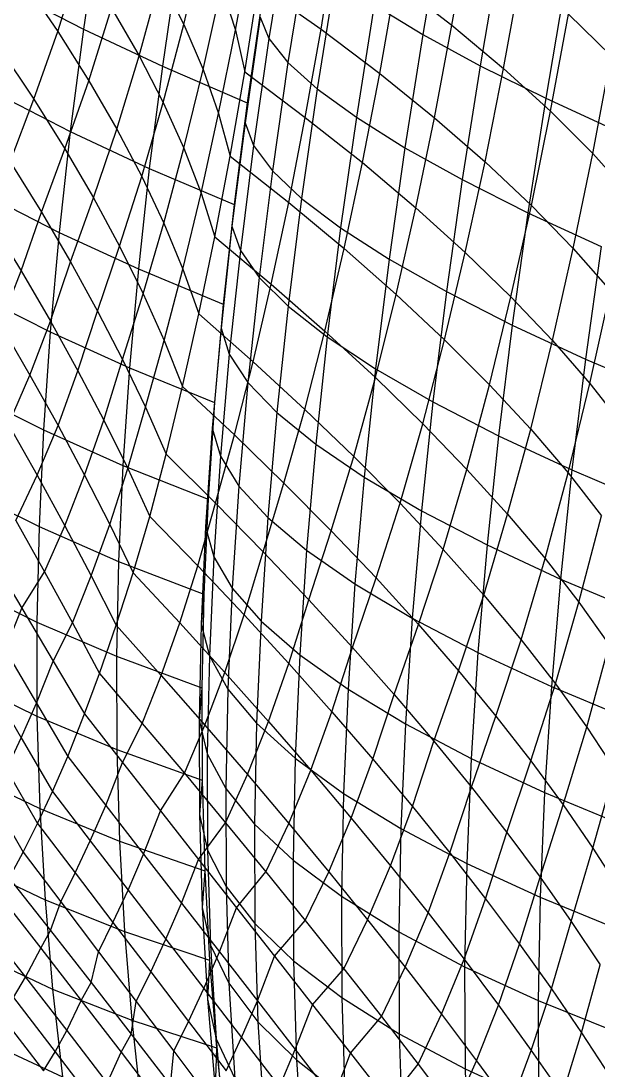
# Model space of a CAD drawing. Extents: x -429 to 429, y -1 to 209.
# Drawn here: x -406.87 to -397.4, y 91.21 to 108.43 of the extents above; entities that cross this region are included whole.
import ezdxf

# ---------------------------------------------------------------- set-up
doc = ezdxf.new("R2010")
doc.units = 0

msp = doc.modelspace()

# ---------------------------------------------------------------- linework, layer by layer
at = {"layer": 'default', "color": 5, "linetype": 'CONTINUOUS'}
for p, q in [((-399.953, 110.102, 169.13), (-400.276, 108.209, 169.043)), ((-405.592, 110.009, 180.227), (-405.843, 108.297, 180.192)), ((-402.514, 109.93, 175.312), (-402.799, 108.141, 175.251)), ((-402.198, 109.559, 173.647), (-402.486, 107.749, 173.584)), ((-399.01, 109.6, 167.784), (-399.334, 107.695, 167.695)), ((-404.297, 109.395, 179.373), (-404.546, 107.687, 179.337)), ((-401.716, 109.146, 172.036), (-402.006, 107.316, 171.971)), ((-397.932, 109.073, 166.556), (-398.256, 107.16, 166.466)), ((-407.035, 108.912, 181.191), (-405.843, 108.297, 180.192)), ((-402.912, 108.789, 178.673), (-403.158, 107.088, 178.635)), ((-402.912, 108.789, 178.673), (-403.158, 107.088, 178.635)), ((-401.073, 108.694, 170.496), (-401.364, 106.848, 170.429)), ((-401.073, 108.694, 170.496), (-400.276, 108.209, 169.043)), ((-402.941, 108.49, 176.953), (-403.191, 106.76, 176.914)), ((-402.941, 108.49, 176.953), (-402.799, 108.141, 175.251)), ((-405.843, 108.297, 180.192), (-406.06, 106.614, 180.178)), ((-405.843, 108.297, 180.192), (-404.546, 107.687, 179.337)), ((-400.276, 108.209, 169.043), (-400.568, 106.349, 168.976)), ((-400.276, 108.209, 169.043), (-399.334, 107.695, 167.695)), ((-402.799, 108.141, 175.251), (-403.05, 106.386, 175.209)), ((-402.799, 108.141, 175.251), (-402.486, 107.749, 173.584)), ((-404.546, 107.687, 179.337), (-404.761, 106.009, 179.321)), ((-404.546, 107.687, 179.337), (-403.158, 107.088, 178.635)), ((-402.486, 107.749, 173.584), (-402.74, 105.97, 173.541)), ((-402.486, 107.749, 173.584), (-402.006, 107.316, 171.971)), ((-399.334, 107.695, 167.695), (-399.626, 105.825, 167.627)), ((-399.334, 107.695, 167.695), (-398.256, 107.16, 166.466)), ((-402.006, 107.316, 171.971), (-402.262, 105.517, 171.926)), ((-402.006, 107.316, 171.971), (-401.364, 106.848, 170.429)), ((-407.253, 107.228, 181.178), (-406.06, 106.614, 180.178)), ((-398.256, 107.16, 166.466), (-398.549, 105.282, 166.396)), ((-398.256, 107.16, 166.466), (-397.056, 106.608, 165.37)), ((-403.158, 107.088, 178.635), (-403.37, 105.419, 178.618)), ((-403.158, 107.088, 178.635), (-403.37, 105.419, 178.618)), ((-403.158, 107.088, 178.635), (-403.191, 106.76, 176.914)), ((-401.364, 106.848, 170.429), (-401.622, 105.032, 170.384)), ((-401.364, 106.848, 170.429), (-400.568, 106.349, 168.976)), ((-406.06, 106.614, 180.178), (-406.242, 104.958, 180.184)), ((-406.06, 106.614, 180.178), (-404.761, 106.009, 179.321)), ((-403.191, 106.76, 176.914), (-403.405, 105.061, 176.895)), ((-403.191, 106.76, 176.914), (-403.05, 106.386, 175.209)), ((-403.05, 106.386, 175.209), (-403.268, 104.659, 175.189)), ((-403.05, 106.386, 175.209), (-402.74, 105.97, 173.541)), ((-400.568, 106.349, 168.976), (-400.827, 104.52, 168.929)), ((-400.568, 106.349, 168.976), (-399.626, 105.825, 167.627)), ((-404.761, 106.009, 179.321), (-404.941, 104.359, 179.326)), ((-404.761, 106.009, 179.321), (-403.37, 105.419, 178.618)), ((-402.74, 105.97, 173.541), (-402.959, 104.22, 173.519)), ((-402.74, 105.97, 173.541), (-402.262, 105.517, 171.926)), ((-399.626, 105.825, 167.627), (-399.885, 103.986, 167.579)), ((-399.626, 105.825, 167.627), (-398.549, 105.282, 166.396)), ((-407.437, 105.568, 181.184), (-406.242, 104.958, 180.184)), ((-403.37, 105.419, 178.618), (-403.548, 103.779, 178.621)), ((-403.37, 105.419, 178.618), (-403.548, 103.779, 178.621)), ((-403.37, 105.419, 178.618), (-403.405, 105.061, 176.895)), ((-402.262, 105.517, 171.926), (-402.483, 103.746, 171.904)), ((-402.262, 105.517, 171.926), (-401.622, 105.032, 170.384)), ((-398.549, 105.282, 166.396), (-398.808, 103.437, 166.348)), ((-398.549, 105.282, 166.396), (-397.348, 104.726, 165.299)), ((-403.405, 105.061, 176.895), (-403.585, 103.389, 176.897)), ((-403.405, 105.061, 176.895), (-403.268, 104.659, 175.189)), ((-406.242, 104.958, 180.184), (-406.388, 103.325, 180.211)), ((-406.242, 104.958, 180.184), (-404.941, 104.359, 179.326)), ((-401.622, 105.032, 170.384), (-401.844, 103.243, 170.36)), ((-401.622, 105.032, 170.384), (-400.827, 104.52, 168.929)), ((-397.348, 104.726, 165.299), (-397.606, 102.878, 165.25)), ((-403.268, 104.659, 175.189), (-403.45, 102.96, 175.19)), ((-403.268, 104.659, 175.189), (-402.959, 104.22, 173.519)), ((-400.827, 104.52, 168.929), (-401.05, 102.718, 168.905)), ((-400.827, 104.52, 168.929), (-399.885, 103.986, 167.579)), ((-404.941, 104.359, 179.326), (-405.085, 102.735, 179.352)), ((-404.941, 104.359, 179.326), (-403.548, 103.779, 178.621)), ((-402.959, 104.22, 173.519), (-403.143, 102.495, 173.52)), ((-402.959, 104.22, 173.519), (-402.483, 103.746, 171.904)), ((-407.584, 103.932, 181.212), (-406.388, 103.325, 180.211)), ((-399.885, 103.986, 167.579), (-400.109, 102.175, 167.555)), ((-399.885, 103.986, 167.579), (-398.808, 103.437, 166.348)), ((-403.548, 103.779, 178.621), (-403.69, 102.167, 178.646)), ((-403.548, 103.779, 178.621), (-403.69, 102.167, 178.646)), ((-403.548, 103.779, 178.621), (-403.585, 103.389, 176.897)), ((-402.483, 103.746, 171.904), (-402.669, 102, 171.904)), ((-402.483, 103.746, 171.904), (-401.844, 103.243, 170.36)), ((-403.585, 103.389, 176.897), (-403.729, 101.744, 176.921)), ((-403.585, 103.389, 176.897), (-403.45, 102.96, 175.19)), ((-398.808, 103.437, 166.348), (-399.031, 101.62, 166.323)), ((-398.808, 103.437, 166.348), (-397.606, 102.878, 165.25)), ((-406.388, 103.325, 180.211), (-406.497, 101.716, 180.26)), ((-406.388, 103.325, 180.211), (-405.085, 102.735, 179.352)), ((-401.844, 103.243, 170.36), (-402.031, 101.48, 170.36)), ((-401.844, 103.243, 170.36), (-401.05, 102.718, 168.905)), ((-403.45, 102.96, 175.19), (-403.596, 101.285, 175.214)), ((-403.45, 102.96, 175.19), (-403.143, 102.495, 173.52)), ((-397.606, 102.878, 165.25), (-397.828, 101.06, 165.224)), ((-397.606, 102.878, 165.25), (-396.292, 102.316, 164.296)), ((-405.085, 102.735, 179.352), (-405.193, 101.134, 179.401)), ((-405.085, 102.735, 179.352), (-403.69, 102.167, 178.646)), ((-401.05, 102.718, 168.905), (-401.237, 100.941, 168.905)), ((-401.05, 102.718, 168.905), (-400.109, 102.175, 167.555)), ((-403.143, 102.495, 173.52), (-403.291, 100.795, 173.544)), ((-403.143, 102.495, 173.52), (-402.669, 102, 171.904)), ((-407.695, 102.319, 181.262), (-406.497, 101.716, 180.26)), ((-403.69, 102.167, 178.646), (-403.796, 100.58, 178.693)), ((-403.69, 102.167, 178.646), (-403.796, 100.58, 178.693)), ((-403.69, 102.167, 178.646), (-403.729, 101.744, 176.921)), ((-400.109, 102.175, 167.555), (-400.297, 100.389, 167.554)), ((-400.109, 102.175, 167.555), (-399.031, 101.62, 166.323)), ((-402.669, 102, 171.904), (-402.817, 100.278, 171.928)), ((-402.669, 102, 171.904), (-402.031, 101.48, 170.36)), ((-406.497, 101.716, 180.26), (-406.57, 100.129, 180.332)), ((-406.497, 101.716, 180.26), (-405.193, 101.134, 179.401)), ((-403.729, 101.744, 176.921), (-403.837, 100.124, 176.968)), ((-403.729, 101.744, 176.921), (-403.596, 101.285, 175.214)), ((-399.031, 101.62, 166.323), (-399.219, 99.829, 166.322)), ((-399.031, 101.62, 166.323), (-397.828, 101.06, 165.224)), ((-402.031, 101.48, 170.36), (-402.181, 99.741, 170.384)), ((-402.031, 101.48, 170.36), (-401.237, 100.941, 168.905)), ((-403.596, 101.285, 175.214), (-403.705, 99.635, 175.261)), ((-403.596, 101.285, 175.214), (-403.291, 100.795, 173.544)), ((-405.193, 101.134, 179.401), (-405.265, 99.557, 179.471)), ((-405.193, 101.134, 179.401), (-403.796, 100.58, 178.693)), ((-401.237, 100.941, 168.905), (-401.388, 99.189, 168.929)), ((-401.237, 100.941, 168.905), (-400.297, 100.389, 167.554)), ((-397.828, 101.06, 165.224), (-398.015, 99.268, 165.222)), ((-397.828, 101.06, 165.224), (-396.514, 100.5, 164.269)), ((-403.291, 100.795, 173.544), (-403.401, 99.118, 173.591)), ((-403.291, 100.795, 173.544), (-402.817, 100.278, 171.928)), ((-407.768, 100.726, 181.334), (-406.57, 100.129, 180.332)), ((-403.796, 100.58, 178.693), (-403.865, 99.018, 178.762)), ((-403.796, 100.58, 178.693), (-403.865, 99.018, 178.762)), ((-403.796, 100.58, 178.693), (-403.837, 100.124, 176.968)), ((-402.817, 100.278, 171.928), (-402.928, 98.579, 171.976)), ((-402.817, 100.278, 171.928), (-402.181, 99.741, 170.384)), ((-400.297, 100.389, 167.554), (-400.447, 98.628, 167.578)), ((-400.297, 100.389, 167.554), (-399.219, 99.829, 166.322)), ((-406.57, 100.129, 180.332), (-406.608, 98.563, 180.422)), ((-406.57, 100.129, 180.332), (-405.265, 99.557, 179.471)), ((-403.837, 100.124, 176.968), (-403.908, 98.527, 177.038)), ((-403.837, 100.124, 176.968), (-403.705, 99.635, 175.261)), ((-402.181, 99.741, 170.384), (-402.292, 98.024, 170.433)), ((-402.181, 99.741, 170.384), (-401.388, 99.189, 168.929)), ((-399.219, 99.829, 166.322), (-399.369, 98.064, 166.346)), ((-399.219, 99.829, 166.322), (-398.015, 99.268, 165.222)), ((-405.265, 99.557, 179.471), (-405.3, 98.003, 179.562)), ((-405.265, 99.557, 179.471), (-403.865, 99.018, 178.762)), ((-403.705, 99.635, 175.261), (-403.776, 98.007, 175.332)), ((-403.705, 99.635, 175.261), (-403.401, 99.118, 173.591)), ((-398.015, 99.268, 165.222), (-398.164, 97.503, 165.246)), ((-398.015, 99.268, 165.222), (-396.699, 98.712, 164.267)), ((-407.808, 99.153, 181.425), (-406.608, 98.563, 180.422)), ((-403.401, 99.118, 173.591), (-403.473, 97.463, 173.663)), ((-403.401, 99.118, 173.591), (-402.928, 98.579, 171.976)), ((-401.388, 99.189, 168.929), (-401.5, 97.459, 168.978)), ((-401.388, 99.189, 168.929), (-400.447, 98.628, 167.578)), ((-403.865, 99.018, 178.762), (-403.908, 98.527, 177.038)), ((-403.865, 99.018, 178.762), (-403.898, 97.48, 178.854)), ((-403.865, 99.018, 178.762), (-403.898, 97.48, 178.854)), ((-406.608, 98.563, 180.422), (-405.3, 98.003, 179.562)), ((-406.608, 98.563, 180.422), (-406.605, 97.019, 180.539)), ((-403.908, 98.527, 177.038), (-403.941, 96.953, 177.132)), ((-403.908, 98.527, 177.038), (-403.776, 98.007, 175.332)), ((-402.928, 98.579, 171.976), (-403.001, 96.902, 172.049)), ((-402.928, 98.579, 171.976), (-402.292, 98.024, 170.433)), ((-400.447, 98.628, 167.578), (-400.559, 96.889, 167.627)), ((-400.447, 98.628, 167.578), (-399.369, 98.064, 166.346)), ((-405.3, 98.003, 179.562), (-403.898, 97.48, 178.854)), ((-405.3, 98.003, 179.562), (-405.296, 96.472, 179.678)), ((-403.776, 98.007, 175.332), (-403.81, 96.401, 175.428)), ((-403.776, 98.007, 175.332), (-403.473, 97.463, 173.663)), ((-402.292, 98.024, 170.433), (-402.366, 96.329, 170.506)), ((-402.292, 98.024, 170.433), (-401.5, 97.459, 168.978)), ((-399.369, 98.064, 166.346), (-399.481, 96.321, 166.395)), ((-399.369, 98.064, 166.346), (-398.164, 97.503, 165.246)), ((-407.805, 97.602, 181.542), (-406.605, 97.019, 180.539)), ((-403.898, 97.48, 178.854), (-403.941, 96.953, 177.132)), ((-403.898, 97.48, 178.854), (-403.894, 95.967, 178.968)), ((-403.898, 97.48, 178.854), (-403.894, 95.967, 178.968)), ((-398.164, 97.503, 165.246), (-398.276, 95.762, 165.295)), ((-398.164, 97.503, 165.246), (-396.847, 96.952, 164.29)), ((-403.473, 97.463, 173.663), (-403.507, 95.83, 173.76)), ((-403.473, 97.463, 173.663), (-403.001, 96.902, 172.049)), ((-401.5, 97.459, 168.978), (-401.574, 95.75, 169.052)), ((-401.5, 97.459, 168.978), (-400.559, 96.889, 167.627)), ((-406.605, 97.019, 180.539), (-405.296, 96.472, 179.678)), ((-406.605, 97.019, 180.539), (-406.558, 95.499, 180.685)), ((-403.941, 96.953, 177.132), (-403.81, 96.401, 175.428)), ((-403.941, 96.953, 177.132), (-403.936, 95.403, 177.249)), ((-403.001, 96.902, 172.049), (-403.035, 95.246, 172.147)), ((-403.001, 96.902, 172.049), (-402.366, 96.329, 170.506)), ((-400.559, 96.889, 167.627), (-400.633, 95.172, 167.702)), ((-400.559, 96.889, 167.627), (-399.481, 96.321, 166.395)), ((-405.296, 96.472, 179.678), (-403.894, 95.967, 178.968)), ((-405.296, 96.472, 179.678), (-405.252, 94.965, 179.821)), ((-403.81, 96.401, 175.428), (-403.507, 95.83, 173.76)), ((-403.81, 96.401, 175.428), (-403.805, 94.819, 175.547)), ((-402.366, 96.329, 170.506), (-402.4, 94.655, 170.606)), ((-402.366, 96.329, 170.506), (-401.574, 95.75, 169.052)), ((-399.481, 96.321, 166.395), (-399.554, 94.601, 166.47)), ((-399.481, 96.321, 166.395), (-398.276, 95.762, 165.295)), ((-407.756, 96.075, 181.689), (-406.558, 95.499, 180.685)), ((-403.894, 95.967, 178.968), (-403.936, 95.403, 177.249)), ((-403.894, 95.967, 178.968), (-403.852, 94.477, 179.106)), ((-403.894, 95.967, 178.968), (-403.852, 94.477, 179.106)), ((-403.507, 95.83, 173.76), (-403.035, 95.246, 172.147)), ((-403.507, 95.83, 173.76), (-403.502, 94.219, 173.882)), ((-401.574, 95.75, 169.052), (-401.608, 94.063, 169.153)), ((-401.574, 95.75, 169.052), (-400.633, 95.172, 167.702)), ((-398.276, 95.762, 165.295), (-398.349, 94.044, 165.37)), ((-398.276, 95.762, 165.295), (-396.957, 95.216, 164.339)), ((-406.558, 95.499, 180.685), (-405.252, 94.965, 179.821)), ((-406.558, 95.499, 180.685), (-406.471, 94.004, 180.855)), ((-403.936, 95.403, 177.249), (-403.805, 94.819, 175.547)), ((-403.936, 95.403, 177.249), (-403.892, 93.876, 177.39)), ((-403.035, 95.246, 172.147), (-402.4, 94.655, 170.606)), ((-403.035, 95.246, 172.147), (-403.03, 93.612, 172.271)), ((-400.633, 95.172, 167.702), (-400.667, 93.477, 167.804)), ((-400.633, 95.172, 167.702), (-399.554, 94.601, 166.47)), ((-405.252, 94.965, 179.821), (-403.852, 94.477, 179.106)), ((-405.252, 94.965, 179.821), (-405.17, 93.482, 179.987)), ((-403.805, 94.819, 175.547), (-403.502, 94.219, 173.882)), ((-403.805, 94.819, 175.547), (-403.758, 93.259, 175.692)), ((-407.666, 94.572, 181.862), (-406.471, 94.004, 180.855)), ((-402.4, 94.655, 170.606), (-401.608, 94.063, 169.153)), ((-402.4, 94.655, 170.606), (-402.394, 93.003, 170.732)), ((-399.554, 94.601, 166.47), (-399.588, 92.904, 166.572)), ((-399.554, 94.601, 166.47), (-398.349, 94.044, 165.37)), ((-403.852, 94.477, 179.106), (-403.892, 93.876, 177.39)), ((-403.852, 94.477, 179.106), (-403.774, 93.011, 179.266)), ((-403.852, 94.477, 179.106), (-403.774, 93.011, 179.266)), ((-403.502, 94.219, 173.882), (-403.03, 93.612, 172.271)), ((-403.502, 94.219, 173.882), (-403.454, 92.632, 174.031)), ((-407.219, 94.074, 217.029), (-406.543, 93.209, 215.91)), ((-401.608, 94.063, 169.153), (-400.667, 93.477, 167.804)), ((-401.608, 94.063, 169.153), (-401.602, 92.398, 169.28)), ((-398.349, 94.044, 165.37), (-398.382, 92.349, 165.472)), ((-398.349, 94.044, 165.37), (-397.029, 93.505, 164.414)), ((-406.471, 94.004, 180.855), (-405.17, 93.482, 179.987)), ((-406.471, 94.004, 180.855), (-406.347, 92.535, 181.047)), ((-403.892, 93.876, 177.39), (-403.758, 93.259, 175.692)), ((-403.892, 93.876, 177.39), (-403.806, 92.373, 177.556)), ((-407.488, 93.618, 216.933), (-406.795, 92.733, 215.824)), ((-403.03, 93.612, 172.271), (-402.394, 93.003, 170.732)), ((-403.03, 93.612, 172.271), (-402.981, 92.001, 172.423)), ((-405.17, 93.482, 179.987), (-403.774, 93.011, 179.266)), ((-405.17, 93.482, 179.987), (-405.05, 92.026, 180.175)), ((-400.667, 93.477, 167.804), (-399.588, 92.904, 166.572)), ((-400.667, 93.477, 167.804), (-400.661, 91.805, 167.932)), ((-406.795, 92.733, 215.824), (-406.543, 93.209, 215.91)), ((-406.543, 93.209, 215.91), (-405.878, 92.352, 214.784)), ((-403.758, 93.259, 175.692), (-403.454, 92.632, 174.031)), ((-403.758, 93.259, 175.692), (-403.666, 91.723, 175.864)), ((-407.537, 93.095, 182.056), (-406.347, 92.535, 181.047)), ((-403.774, 93.011, 179.266), (-403.806, 92.373, 177.556)), ((-403.774, 93.011, 179.266), (-403.66, 91.573, 179.448)), ((-403.774, 93.011, 179.266), (-403.66, 91.573, 179.448)), ((-402.394, 93.003, 170.732), (-401.602, 92.398, 169.28)), ((-402.394, 93.003, 170.732), (-402.344, 91.374, 170.886)), ((-399.588, 92.904, 166.572), (-398.382, 92.349, 165.472)), ((-399.588, 92.904, 166.572), (-399.582, 91.229, 166.701)), ((-406.992, 92.399, 215.754), (-406.795, 92.733, 215.824)), ((-406.795, 92.733, 215.824), (-406.116, 91.858, 214.705)), ((-406.347, 92.535, 181.047), (-405.05, 92.026, 180.175)), ((-406.347, 92.535, 181.047), (-406.186, 91.097, 181.261)), ((-403.454, 92.632, 174.031), (-402.981, 92.001, 172.423)), ((-403.454, 92.632, 174.031), (-403.357, 91.069, 174.208)), ((-406.992, 92.399, 215.754), (-406.306, 91.509, 214.639)), ((-406.116, 91.858, 214.705), (-405.878, 92.352, 214.784)), ((-405.878, 92.352, 214.784), (-405.224, 91.503, 213.651)), ((-403.806, 92.373, 177.556), (-403.666, 91.723, 175.864)), ((-403.806, 92.373, 177.556), (-403.683, 90.898, 177.744)), ((-401.602, 92.398, 169.28), (-400.661, 91.805, 167.932)), ((-401.602, 92.398, 169.28), (-401.552, 90.757, 169.437)), ((-398.382, 92.349, 165.472), (-397.062, 91.817, 164.515)), ((-398.382, 92.349, 165.472), (-398.376, 90.677, 165.601)), ((-407.187, 92.095, 215.682), (-406.496, 91.194, 214.57)), ((-405.05, 92.026, 180.175), (-403.66, 91.573, 179.448)), ((-405.05, 92.026, 180.175), (-404.894, 90.601, 180.384)), ((-402.981, 92.001, 172.423), (-402.344, 91.374, 170.886)), ((-402.981, 92.001, 172.423), (-402.881, 90.416, 172.606)), ((-406.306, 91.509, 214.639), (-406.116, 91.858, 214.705)), ((-406.116, 91.858, 214.705), (-405.451, 90.994, 213.578)), ((-400.661, 91.805, 167.932), (-399.582, 91.229, 166.701)), ((-400.661, 91.805, 167.932), (-400.611, 90.156, 168.09)), ((-407.372, 91.648, 182.272), (-406.186, 91.097, 181.261)), ((-403.666, 91.723, 175.864), (-403.357, 91.069, 174.208)), ((-403.666, 91.723, 175.864), (-403.537, 90.216, 176.059)), ((-406.496, 91.194, 214.57), (-406.306, 91.509, 214.639)), ((-406.306, 91.509, 214.639), (-405.636, 90.633, 213.513)), ((-405.451, 90.994, 213.578), (-405.224, 91.503, 213.651)), ((-405.224, 91.503, 213.651), (-404.581, 90.66, 212.512)), ((-403.66, 91.573, 179.448), (-403.683, 90.898, 177.744)), ((-403.66, 91.573, 179.448), (-403.51, 90.165, 179.651)), ((-403.66, 91.573, 179.448), (-403.51, 90.165, 179.651)), ((-402.344, 91.374, 170.886), (-401.552, 90.757, 169.437)), ((-402.344, 91.374, 170.886), (-402.243, 89.771, 171.074)), ((-399.582, 91.229, 166.701), (-398.376, 90.677, 165.601)), ((-399.582, 91.229, 166.701), (-399.532, 89.578, 166.86))]:
    msp.add_line(p, q, dxfattribs=at)
at = {"layer": 'default', "color": 3, "linetype": 'CONTINUOUS'}
for p, q in [((-399.797, 108.361, 215.23), (-399.526, 109.925, 215.262)), ((-404.195, 108.372, 221.558), (-403.875, 109.709, 221.597)), ((-401.944, 108.293, 217.095), (-401.701, 109.784, 217.112)), ((-403.35, 108.277, 219.19), (-403.089, 109.69, 219.202)), ((-406.264, 108.255, 224.837), (-405.891, 109.436, 224.915)), ((-398.95, 107.652, 214.205), (-398.665, 109.23, 214.243)), ((-406.82, 109.071, 225.926), (-406.264, 108.255, 224.837)), ((-404.929, 107.859, 222.665), (-404.577, 109.128, 222.724)), ((-404.577, 109.128, 222.724), (-404.195, 108.372, 221.558)), ((-403.196, 107.592, 217.961), (-402.968, 109.02, 217.965)), ((-403.196, 107.592, 217.961), (-402.968, 109.02, 217.965)), ((-402.968, 109.02, 217.965), (-401.944, 108.293, 217.095)), ((-400.982, 107.565, 216.168), (-400.715, 109.072, 216.201)), ((-400.715, 109.072, 216.201), (-399.797, 108.361, 215.23)), ((-403.877, 107.633, 220.372), (-403.577, 108.983, 220.403)), ((-403.577, 108.983, 220.403), (-403.35, 108.277, 219.19)), ((-405.755, 107.449, 223.726), (-405.382, 108.641, 223.802)), ((-405.382, 108.641, 223.802), (-404.929, 107.859, 222.665)), ((-398.179, 106.949, 213.127), (-397.883, 108.54, 213.167)), ((-397.883, 108.54, 213.167), (-397.184, 107.857, 212.041)), ((-404.533, 107.091, 221.506), (-404.195, 108.372, 221.558)), ((-404.195, 108.372, 221.558), (-403.877, 107.633, 220.372)), ((-400.084, 106.838, 215.186), (-399.797, 108.361, 215.23)), ((-399.797, 108.361, 215.23), (-398.95, 107.652, 214.205)), ((-406.657, 107.147, 224.744), (-406.264, 108.255, 224.837)), ((-406.264, 108.255, 224.837), (-405.755, 107.449, 223.726)), ((-403.624, 106.912, 219.167), (-403.35, 108.277, 219.19)), ((-403.35, 108.277, 219.19), (-403.196, 107.592, 217.961)), ((-402.202, 106.847, 217.068), (-401.944, 108.293, 217.095)), ((-401.944, 108.293, 217.095), (-400.982, 107.565, 216.168)), ((-407.207, 107.973, 225.834), (-406.657, 107.147, 224.744)), ((-405.294, 106.655, 222.595), (-404.929, 107.859, 222.665)), ((-404.929, 107.859, 222.665), (-404.533, 107.091, 221.506)), ((-397.485, 106.254, 212.002), (-397.184, 107.857, 212.041)), ((-404.194, 106.339, 220.329), (-403.877, 107.633, 220.372)), ((-403.877, 107.633, 220.372), (-403.624, 106.912, 219.167)), ((-399.253, 106.116, 214.154), (-398.95, 107.652, 214.205)), ((-398.95, 107.652, 214.205), (-398.179, 106.949, 213.127)), ((-403.437, 106.212, 217.948), (-403.196, 107.592, 217.961)), ((-403.437, 106.212, 217.948), (-403.196, 107.592, 217.961)), ((-403.196, 107.592, 217.961), (-402.202, 106.847, 217.068)), ((-401.266, 106.104, 216.123), (-400.982, 107.565, 216.168)), ((-400.982, 107.565, 216.168), (-400.084, 106.838, 215.186)), ((-406.147, 106.331, 223.636), (-405.755, 107.449, 223.726)), ((-405.755, 107.449, 223.726), (-405.294, 106.655, 222.595)), ((-407.042, 106.116, 224.65), (-406.657, 107.147, 224.744)), ((-406.657, 107.147, 224.744), (-406.147, 106.331, 223.636)), ((-404.883, 105.875, 221.444), (-404.533, 107.091, 221.506)), ((-404.533, 107.091, 221.506), (-404.194, 106.339, 220.329)), ((-398.493, 105.401, 213.074), (-398.179, 106.949, 213.127)), ((-398.179, 106.949, 213.127), (-397.485, 106.254, 212.002)), ((-403.912, 105.603, 219.134), (-403.624, 106.912, 219.167)), ((-403.624, 106.912, 219.167), (-403.437, 106.212, 217.948)), ((-402.474, 105.451, 217.031), (-402.202, 106.847, 217.068)), ((-402.202, 106.847, 217.068), (-401.266, 106.104, 216.123)), ((-400.391, 105.363, 215.129), (-400.084, 106.838, 215.186)), ((-400.084, 106.838, 215.186), (-399.253, 106.116, 214.154)), ((-405.678, 105.526, 222.51), (-405.294, 106.655, 222.595)), ((-405.294, 106.655, 222.595), (-404.883, 105.875, 221.444)), ((-406.531, 105.29, 223.543), (-406.147, 106.331, 223.636)), ((-406.147, 106.331, 223.636), (-405.678, 105.526, 222.51)), ((-404.521, 105.108, 220.276), (-404.194, 106.339, 220.329)), ((-404.194, 106.339, 220.329), (-403.912, 105.603, 219.134)), ((-397.806, 104.695, 211.95), (-397.485, 106.254, 212.002)), ((-397.485, 106.254, 212.002), (-396.873, 105.57, 210.834)), ((-407.042, 106.116, 224.65), (-406.531, 105.29, 223.543)), ((-403.689, 104.886, 217.925), (-403.437, 106.212, 217.948)), ((-403.689, 104.886, 217.925), (-403.437, 106.212, 217.948)), ((-403.437, 106.212, 217.948), (-402.474, 105.451, 217.031)), ((-401.565, 104.692, 216.068), (-401.266, 106.104, 216.123)), ((-401.266, 106.104, 216.123), (-400.391, 105.363, 215.129)), ((-399.577, 104.629, 214.089), (-399.253, 106.116, 214.154)), ((-399.253, 106.116, 214.154), (-398.493, 105.401, 213.074)), ((-405.25, 104.732, 221.368), (-404.883, 105.875, 221.444)), ((-404.883, 105.875, 221.444), (-404.521, 105.108, 220.276)), ((-404.21, 104.357, 219.091), (-403.912, 105.603, 219.134)), ((-403.912, 105.603, 219.134), (-403.689, 104.886, 217.925)), ((-406.054, 104.474, 222.422), (-405.678, 105.526, 222.51)), ((-405.678, 105.526, 222.51), (-405.25, 104.732, 221.368)), ((-402.761, 104.11, 216.982), (-402.474, 105.451, 217.031)), ((-402.474, 105.451, 217.031), (-401.565, 104.692, 216.068)), ((-398.829, 103.902, 213.006), (-398.493, 105.401, 213.074)), ((-398.493, 105.401, 213.074), (-397.806, 104.695, 211.95)), ((-406.865, 104.326, 223.466), (-406.531, 105.29, 223.543)), ((-406.531, 105.29, 223.543), (-406.054, 104.474, 222.422)), ((-400.712, 103.939, 215.061), (-400.391, 105.363, 215.129)), ((-400.391, 105.363, 215.129), (-399.577, 104.629, 214.089)), ((-407.375, 105.161, 224.572), (-406.865, 104.326, 223.466)), ((-404.863, 103.951, 220.21), (-404.521, 105.108, 220.276)), ((-404.521, 105.108, 220.276), (-404.21, 104.357, 219.091)), ((-403.949, 103.623, 217.893), (-403.689, 104.886, 217.925)), ((-403.949, 103.623, 217.893), (-403.689, 104.886, 217.925)), ((-403.689, 104.886, 217.925), (-402.761, 104.11, 216.982)), ((-405.61, 103.668, 221.287), (-405.25, 104.732, 221.368)), ((-405.25, 104.732, 221.368), (-404.863, 103.951, 220.21)), ((-401.881, 103.339, 216), (-401.565, 104.692, 216.068)), ((-401.565, 104.692, 216.068), (-400.712, 103.939, 215.061)), ((-399.916, 103.193, 214.013), (-399.577, 104.629, 214.089)), ((-399.577, 104.629, 214.089), (-398.829, 103.902, 213.006)), ((-398.148, 103.184, 211.882), (-397.806, 104.695, 211.95)), ((-397.806, 104.695, 211.95), (-397.193, 104, 210.785)), ((-406.384, 103.5, 222.347), (-406.054, 104.474, 222.422)), ((-406.054, 104.474, 222.422), (-405.61, 103.668, 221.287)), ((-407.205, 103.45, 223.379), (-406.865, 104.326, 223.466)), ((-406.865, 104.326, 223.466), (-406.384, 103.5, 222.347)), ((-404.519, 103.184, 219.038), (-404.21, 104.357, 219.091)), ((-404.21, 104.357, 219.091), (-403.949, 103.623, 217.893)), ((-403.058, 102.835, 216.925), (-402.761, 104.11, 216.982)), ((-402.761, 104.11, 216.982), (-401.881, 103.339, 216)), ((-405.201, 102.873, 220.139), (-404.863, 103.951, 220.21)), ((-404.863, 103.951, 220.21), (-404.519, 103.184, 219.038)), ((-401.052, 102.575, 214.979), (-400.712, 103.939, 215.061)), ((-400.712, 103.939, 215.061), (-399.916, 103.193, 214.013)), ((-399.179, 102.454, 212.926), (-398.829, 103.902, 213.006)), ((-398.829, 103.902, 213.006), (-398.148, 103.184, 211.882)), ((-397.535, 102.478, 210.721), (-397.193, 104, 210.785)), ((-406.719, 102.615, 222.262), (-406.384, 103.5, 222.347)), ((-406.384, 103.5, 222.347), (-405.932, 102.684, 221.215)), ((-405.932, 102.684, 221.215), (-405.61, 103.668, 221.287)), ((-405.61, 103.668, 221.287), (-405.201, 102.873, 220.139)), ((-404.216, 102.43, 217.853), (-403.949, 103.623, 217.893)), ((-404.216, 102.43, 217.853), (-403.949, 103.623, 217.893)), ((-403.949, 103.623, 217.893), (-403.058, 102.835, 216.925)), ((-407.205, 103.45, 223.379), (-406.719, 102.615, 222.262)), ((-402.209, 102.053, 215.922), (-401.881, 103.339, 216)), ((-401.881, 103.339, 216), (-401.052, 102.575, 214.979)), ((-404.826, 102.089, 218.978), (-404.519, 103.184, 219.038)), ((-404.519, 103.184, 219.038), (-404.216, 102.43, 217.853)), ((-400.275, 101.817, 213.923), (-399.916, 103.193, 214.013)), ((-399.916, 103.193, 214.013), (-399.179, 102.454, 212.926)), ((-398.504, 101.726, 211.803), (-398.148, 103.184, 211.882)), ((-398.148, 103.184, 211.882), (-397.535, 102.478, 210.721)), ((-405.509, 101.878, 220.072), (-405.201, 102.873, 220.139)), ((-405.201, 102.873, 220.139), (-404.826, 102.089, 218.978)), ((-403.365, 101.633, 216.856), (-403.058, 102.835, 216.925)), ((-403.058, 102.835, 216.925), (-402.209, 102.053, 215.922)), ((-406.258, 101.789, 221.134), (-405.932, 102.684, 221.215)), ((-405.932, 102.684, 221.215), (-405.509, 101.878, 220.072)), ((-407.071, 101.808, 222.164), (-406.719, 102.615, 222.262)), ((-406.719, 102.615, 222.262), (-406.258, 101.789, 221.134)), ((-401.406, 101.279, 214.887), (-401.052, 102.575, 214.979)), ((-401.052, 102.575, 214.979), (-400.275, 101.817, 213.923)), ((-397.891, 101.01, 210.646), (-397.535, 102.478, 210.721)), ((-397.535, 102.478, 210.721), (-396.993, 101.786, 209.527)), ((-404.485, 101.317, 217.806), (-404.216, 102.43, 217.853)), ((-404.485, 101.317, 217.806), (-404.216, 102.43, 217.853)), ((-404.216, 102.43, 217.853), (-403.365, 101.633, 216.856)), ((-399.552, 101.069, 212.831), (-399.179, 102.454, 212.926)), ((-399.179, 102.454, 212.926), (-398.504, 101.726, 211.803)), ((-405.116, 101.082, 218.918), (-404.826, 102.089, 218.978)), ((-404.826, 102.089, 218.978), (-404.485, 101.317, 217.806)), ((-402.552, 100.843, 215.831), (-402.209, 102.053, 215.922)), ((-402.209, 102.053, 215.922), (-401.406, 101.279, 214.887)), ((-407.071, 101.808, 222.164), (-406.599, 100.971, 221.04)), ((-406.599, 100.971, 221.04), (-406.258, 101.789, 221.134)), ((-406.258, 101.789, 221.134), (-405.822, 100.972, 219.996)), ((-405.822, 100.972, 219.996), (-405.509, 101.878, 220.072)), ((-405.509, 101.878, 220.072), (-405.116, 101.082, 218.918)), ((-400.648, 100.512, 213.82), (-400.275, 101.817, 213.923)), ((-400.275, 101.817, 213.923), (-399.552, 101.069, 212.831)), ((-403.673, 100.513, 216.783), (-403.365, 101.633, 216.856)), ((-403.365, 101.633, 216.856), (-402.552, 100.843, 215.831)), ((-398.883, 100.331, 211.707), (-398.504, 101.726, 211.803)), ((-398.504, 101.726, 211.803), (-397.891, 101.01, 210.646)), ((-404.753, 100.297, 217.753), (-404.485, 101.317, 217.806)), ((-404.753, 100.297, 217.753), (-404.485, 101.317, 217.806)), ((-404.485, 101.317, 217.806), (-403.673, 100.513, 216.783)), ((-401.777, 100.061, 214.78), (-401.406, 101.279, 214.887)), ((-401.406, 101.279, 214.887), (-400.648, 100.512, 213.82)), ((-406.952, 100.229, 220.936), (-406.599, 100.971, 221.04)), ((-406.599, 100.971, 221.04), (-406.147, 100.143, 219.908)), ((-406.147, 100.143, 219.908), (-405.822, 100.972, 219.996)), ((-405.822, 100.972, 219.996), (-405.411, 100.165, 218.848)), ((-405.411, 100.165, 218.848), (-405.116, 101.082, 218.918)), ((-405.116, 101.082, 218.918), (-404.753, 100.297, 217.753)), ((-399.938, 99.754, 212.724), (-399.552, 101.069, 212.831)), ((-399.552, 101.069, 212.831), (-398.883, 100.331, 211.707)), ((-398.269, 99.604, 210.553), (-397.891, 101.01, 210.646)), ((-397.891, 101.01, 210.646), (-397.343, 100.307, 209.457)), ((-402.892, 99.717, 215.738), (-402.552, 100.843, 215.831)), ((-402.552, 100.843, 215.831), (-401.777, 100.061, 214.78)), ((-403.965, 99.485, 216.714), (-403.673, 100.513, 216.783)), ((-403.673, 100.513, 216.783), (-402.892, 99.717, 215.738)), ((-401.041, 99.286, 213.702), (-400.648, 100.512, 213.82)), ((-400.648, 100.512, 213.82), (-399.938, 99.754, 212.724)), ((-406.952, 100.229, 220.936), (-406.481, 99.386, 219.812)), ((-405.025, 99.368, 217.691), (-404.753, 100.297, 217.753)), ((-405.025, 99.368, 217.691), (-404.753, 100.297, 217.753)), ((-404.753, 100.297, 217.753), (-403.965, 99.485, 216.714)), ((-399.275, 99.006, 211.599), (-398.883, 100.331, 211.707)), ((-398.883, 100.331, 211.707), (-398.269, 99.604, 210.553)), ((-397.713, 98.89, 209.371), (-397.343, 100.307, 209.457)), ((-406.481, 99.386, 219.812), (-406.147, 100.143, 219.908)), ((-406.147, 100.143, 219.908), (-405.716, 99.322, 218.768)), ((-405.716, 99.322, 218.768), (-405.411, 100.165, 218.848)), ((-405.411, 100.165, 218.848), (-405.025, 99.368, 217.691)), ((-402.143, 98.927, 214.671), (-401.777, 100.061, 214.78)), ((-401.777, 100.061, 214.78), (-401.041, 99.286, 213.702)), ((-403.204, 98.679, 215.656), (-402.892, 99.717, 215.738)), ((-402.892, 99.717, 215.738), (-402.143, 98.927, 214.671)), ((-400.344, 98.52, 212.6), (-399.938, 99.754, 212.724)), ((-399.938, 99.754, 212.724), (-399.275, 99.006, 211.599)), ((-407.37, 99.659, 220.79), (-406.854, 98.79, 219.686)), ((-398.661, 98.27, 210.448), (-398.269, 99.604, 210.553)), ((-398.269, 99.604, 210.553), (-397.713, 98.89, 209.371)), ((-406.854, 98.79, 219.686), (-406.481, 99.386, 219.812)), ((-406.481, 99.386, 219.812), (-406.024, 98.548, 218.682)), ((-405.304, 98.51, 217.621), (-405.025, 99.368, 217.691)), ((-405.304, 98.51, 217.621), (-405.025, 99.368, 217.691)), ((-405.025, 99.368, 217.691), (-404.261, 98.548, 216.636)), ((-404.261, 98.548, 216.636), (-403.965, 99.485, 216.714)), ((-403.965, 99.485, 216.714), (-403.204, 98.679, 215.656)), ((-406.024, 98.548, 218.682), (-405.716, 99.322, 218.768)), ((-405.716, 99.322, 218.768), (-405.304, 98.51, 217.621)), ((-401.426, 98.145, 213.583), (-401.041, 99.286, 213.702)), ((-401.041, 99.286, 213.702), (-400.344, 98.52, 212.6)), ((-402.471, 97.881, 214.579), (-402.143, 98.927, 214.671)), ((-402.143, 98.927, 214.671), (-401.426, 98.145, 213.583)), ((-399.688, 97.764, 211.474), (-399.275, 99.006, 211.599)), ((-399.275, 99.006, 211.599), (-398.661, 98.27, 210.448)), ((-398.097, 97.546, 209.272), (-397.713, 98.89, 209.371)), ((-397.713, 98.89, 209.371), (-397.216, 98.191, 208.163)), ((-406.854, 98.79, 219.686), (-406.338, 97.921, 218.583)), ((-403.521, 97.735, 215.564), (-403.204, 98.679, 215.656)), ((-403.204, 98.679, 215.656), (-402.471, 97.881, 214.579)), ((-406.338, 97.921, 218.583), (-406.024, 98.548, 218.682)), ((-406.024, 98.548, 218.682), (-405.58, 97.717, 217.546)), ((-405.58, 97.717, 217.546), (-405.304, 98.51, 217.621)), ((-405.58, 97.717, 217.546), (-405.304, 98.51, 217.621)), ((-405.304, 98.51, 217.621), (-404.567, 97.686, 216.547)), ((-404.567, 97.686, 216.547), (-404.261, 98.548, 216.636)), ((-404.261, 98.548, 216.636), (-403.521, 97.735, 215.564)), ((-400.743, 97.372, 212.475), (-400.344, 98.52, 212.6)), ((-400.344, 98.52, 212.6), (-399.688, 97.764, 211.474)), ((-399.074, 97.018, 210.326), (-398.661, 98.27, 210.448)), ((-398.661, 98.27, 210.448), (-398.097, 97.546, 209.272)), ((-397.584, 96.835, 208.073), (-397.216, 98.191, 208.163)), ((-401.767, 97.091, 213.484), (-401.426, 98.145, 213.583)), ((-401.426, 98.145, 213.583), (-400.743, 97.372, 212.475)), ((-406.338, 97.921, 218.583), (-405.822, 97.053, 217.479)), ((-402.805, 96.93, 214.477), (-402.471, 97.881, 214.579)), ((-402.471, 97.881, 214.579), (-401.767, 97.091, 213.484)), ((-405.822, 97.053, 217.479), (-405.58, 97.717, 217.546)), ((-405.822, 97.053, 217.479), (-405.58, 97.717, 217.546)), ((-405.58, 97.717, 217.546), (-404.876, 96.895, 216.452)), ((-404.876, 96.895, 216.452), (-404.567, 97.686, 216.547)), ((-404.567, 97.686, 216.547), (-403.85, 96.87, 215.461)), ((-403.85, 96.87, 215.461), (-403.521, 97.735, 215.564)), ((-403.521, 97.735, 215.564), (-402.805, 96.93, 214.477)), ((-400.093, 96.607, 211.348), (-399.688, 97.764, 211.474)), ((-399.688, 97.764, 211.474), (-399.074, 97.018, 210.326)), ((-398.501, 96.283, 209.157), (-398.097, 97.546, 209.272)), ((-398.097, 97.546, 209.272), (-397.584, 96.835, 208.073)), ((-401.092, 96.31, 212.371), (-400.743, 97.372, 212.475)), ((-400.743, 97.372, 212.475), (-400.093, 96.607, 211.348)), ((-405.822, 97.053, 217.479), (-405.199, 96.257, 216.336)), ((-402.113, 96.133, 213.375), (-401.767, 97.091, 213.484)), ((-401.767, 97.091, 213.484), (-401.092, 96.31, 212.371)), ((-399.477, 95.852, 210.202), (-399.074, 97.018, 210.326)), ((-399.074, 97.018, 210.326), (-398.501, 96.283, 209.157)), ((-405.199, 96.257, 216.336), (-404.876, 96.895, 216.452)), ((-404.876, 96.895, 216.452), (-404.186, 96.08, 215.348)), ((-404.186, 96.08, 215.348), (-403.85, 96.87, 215.461)), ((-403.85, 96.87, 215.461), (-403.153, 96.06, 214.362)), ((-403.153, 96.06, 214.362), (-402.805, 96.93, 214.477)), ((-402.805, 96.93, 214.477), (-402.113, 96.133, 213.375)), ((-397.97, 95.56, 207.968), (-397.584, 96.835, 208.073)), ((-397.584, 96.835, 208.073), (-397.122, 96.138, 206.853)), ((-400.446, 95.537, 211.242), (-400.093, 96.607, 211.348)), ((-400.093, 96.607, 211.348), (-399.477, 95.852, 210.202)), ((-401.447, 95.344, 212.257), (-401.092, 96.31, 212.371)), ((-401.092, 96.31, 212.371), (-400.446, 95.537, 211.242)), ((-398.896, 95.107, 209.038), (-398.501, 96.283, 209.157)), ((-398.501, 96.283, 209.157), (-397.97, 95.56, 207.968)), ((-405.199, 96.257, 216.336), (-404.576, 95.461, 215.194)), ((-402.475, 95.258, 213.251), (-402.113, 96.133, 213.375)), ((-402.113, 96.133, 213.375), (-401.447, 95.344, 212.257)), ((-397.483, 94.85, 206.76), (-397.122, 96.138, 206.853)), ((-404.576, 95.461, 215.194), (-404.186, 96.08, 215.348)), ((-404.186, 96.08, 215.348), (-403.51, 95.269, 214.236)), ((-403.51, 95.269, 214.236), (-403.153, 96.06, 214.362)), ((-403.153, 96.06, 214.362), (-402.475, 95.258, 213.251)), ((-399.83, 94.773, 210.096), (-399.477, 95.852, 210.202)), ((-399.477, 95.852, 210.202), (-398.896, 95.107, 209.038)), ((-404.576, 95.461, 215.194), (-403.953, 94.666, 214.051)), ((-400.805, 94.563, 211.125), (-400.446, 95.537, 211.242)), ((-400.446, 95.537, 211.242), (-399.83, 94.773, 210.096)), ((-398.35, 94.372, 207.857), (-397.97, 95.56, 207.968)), ((-397.97, 95.56, 207.968), (-397.483, 94.85, 206.76)), ((-403.953, 94.666, 214.051), (-403.51, 95.269, 214.236)), ((-403.51, 95.269, 214.236), (-402.849, 94.464, 213.116)), ((-402.849, 94.464, 213.116), (-402.475, 95.258, 213.251)), ((-402.475, 95.258, 213.251), (-401.818, 94.463, 212.128)), ((-401.818, 94.463, 212.128), (-401.447, 95.344, 212.257)), ((-401.447, 95.344, 212.257), (-400.805, 94.563, 211.125)), ((-399.244, 94.019, 208.935), (-398.896, 95.107, 209.038)), ((-398.896, 95.107, 209.038), (-398.35, 94.372, 207.857)), ((-400.189, 93.791, 209.98), (-399.83, 94.773, 210.096)), ((-399.83, 94.773, 210.096), (-399.244, 94.019, 208.935)), ((-397.838, 93.649, 206.66), (-397.483, 94.85, 206.76)), ((-397.483, 94.85, 206.76), (-397.038, 94.153, 205.534)), ((-403.953, 94.666, 214.051), (-403.33, 93.87, 212.909)), ((-401.181, 93.675, 210.994), (-400.805, 94.563, 211.125)), ((-400.805, 94.563, 211.125), (-400.189, 93.791, 209.98)), ((-403.33, 93.87, 212.909), (-402.849, 94.464, 213.116)), ((-402.849, 94.464, 213.116), (-402.202, 93.665, 211.986)), ((-402.202, 93.665, 211.986), (-401.818, 94.463, 212.128)), ((-401.818, 94.463, 212.128), (-401.181, 93.675, 210.994)), ((-398.689, 93.274, 207.758), (-398.35, 94.372, 207.857)), ((-398.35, 94.372, 207.857), (-397.838, 93.649, 206.66)), ((-403.33, 93.87, 212.909), (-402.706, 93.075, 211.766)), ((-399.598, 93.028, 208.82), (-399.244, 94.019, 208.935)), ((-399.244, 94.019, 208.935), (-398.689, 93.274, 207.758)), ((-400.564, 92.896, 209.848), (-400.189, 93.791, 209.98)), ((-400.189, 93.791, 209.98), (-399.598, 93.028, 208.82)), ((-402.706, 93.075, 211.766), (-402.202, 93.665, 211.986)), ((-402.202, 93.665, 211.986), (-401.57, 92.872, 210.849)), ((-401.57, 92.872, 210.849), (-401.181, 93.675, 210.994)), ((-401.181, 93.675, 210.994), (-400.564, 92.896, 209.848)), ((-398.164, 92.54, 206.567), (-397.838, 93.649, 206.66)), ((-397.838, 93.649, 206.66), (-397.363, 92.936, 205.448)), ((-399.033, 92.275, 207.648), (-398.689, 93.274, 207.758)), ((-398.689, 93.274, 207.758), (-398.164, 92.54, 206.567)), ((-402.706, 93.075, 211.766), (-402.083, 92.279, 210.623)), ((-399.968, 92.124, 208.691), (-399.598, 93.028, 208.82)), ((-399.598, 93.028, 208.82), (-399.033, 92.275, 207.648)), ((-402.083, 92.279, 210.623), (-401.57, 92.872, 210.849)), ((-401.57, 92.872, 210.849), (-400.952, 92.085, 209.703)), ((-400.952, 92.085, 209.703), (-400.564, 92.896, 209.848)), ((-400.564, 92.896, 209.848), (-399.968, 92.124, 208.691)), ((-397.67, 91.817, 205.362), (-397.363, 92.936, 205.448)), ((-398.495, 91.531, 206.463), (-398.164, 92.54, 206.567)), ((-398.164, 92.54, 206.567), (-397.67, 91.817, 205.362)), ((-402.083, 92.279, 210.623), (-401.46, 91.484, 209.481)), ((-399.393, 91.361, 207.524), (-399.033, 92.275, 207.648)), ((-399.033, 92.275, 207.648), (-398.495, 91.531, 206.463)), ((-401.46, 91.484, 209.481), (-400.952, 92.085, 209.703)), ((-400.952, 92.085, 209.703), (-400.349, 91.304, 208.55)), ((-400.349, 91.304, 208.55), (-399.968, 92.124, 208.691)), ((-399.968, 92.124, 208.691), (-399.393, 91.361, 207.524)), ((-397.982, 90.798, 205.266), (-397.67, 91.817, 205.362)), ((-397.67, 91.817, 205.362), (-397.208, 91.105, 204.144)), ((-401.46, 91.484, 209.481), (-400.837, 90.688, 208.338)), ((-398.838, 90.606, 206.346), (-398.495, 91.531, 206.463)), ((-398.495, 91.531, 206.463), (-397.982, 90.798, 205.266)), ((-400.837, 90.688, 208.338), (-400.349, 91.304, 208.55)), ((-400.349, 91.304, 208.55), (-399.761, 90.529, 207.388)), ((-399.761, 90.529, 207.388), (-399.393, 91.361, 207.524)), ((-399.393, 91.361, 207.524), (-398.838, 90.606, 206.346))]:
    msp.add_line(p, q, dxfattribs=at)
at = {"layer": 'default', "color": 1, "linetype": 'CONTINUOUS'}
for p, q in [((-407.37, 99.659, 220.79), (-406.854, 98.79, 219.686)), ((-406.854, 98.79, 219.686), (-406.481, 99.386, 219.812)), ((-407.125, 98.106, 219.61), (-406.854, 98.79, 219.686)), ((-406.854, 98.79, 219.686), (-406.338, 97.921, 218.583)), ((-406.338, 97.921, 218.583), (-406.024, 98.548, 218.682)), ((-407.125, 98.106, 219.61), (-406.611, 97.23, 218.504)), ((-406.611, 97.23, 218.504), (-406.338, 97.921, 218.583)), ((-406.338, 97.921, 218.583), (-405.822, 97.053, 217.479)), ((-405.822, 97.053, 217.479), (-405.58, 97.717, 217.546)), ((-405.822, 97.053, 217.479), (-405.58, 97.717, 217.546)), ((-407.375, 97.54, 219.535), (-406.862, 96.659, 218.428)), ((-406.862, 96.659, 218.428), (-406.611, 97.23, 218.504)), ((-406.611, 97.23, 218.504), (-406.097, 96.355, 217.399)), ((-406.097, 96.355, 217.399), (-405.822, 97.053, 217.479)), ((-406.097, 96.355, 217.399), (-405.822, 97.053, 217.479)), ((-405.822, 97.053, 217.479), (-405.199, 96.257, 216.336)), ((-405.199, 96.257, 216.336), (-404.876, 96.895, 216.452)), ((-407.106, 96.142, 218.35), (-406.862, 96.659, 218.428)), ((-406.862, 96.659, 218.428), (-406.35, 95.778, 217.32)), ((-406.35, 95.778, 217.32), (-406.097, 96.355, 217.399)), ((-406.35, 95.778, 217.32), (-406.097, 96.355, 217.399)), ((-406.097, 96.355, 217.399), (-405.475, 95.553, 216.254)), ((-407.106, 96.142, 218.35), (-406.596, 95.256, 217.241)), ((-405.475, 95.553, 216.254), (-405.199, 96.257, 216.336)), ((-405.199, 96.257, 216.336), (-404.576, 95.461, 215.194)), ((-404.576, 95.461, 215.194), (-404.186, 96.08, 215.348)), ((-406.596, 95.256, 217.241), (-406.35, 95.778, 217.32)), ((-406.596, 95.256, 217.241), (-406.35, 95.778, 217.32)), ((-406.35, 95.778, 217.32), (-405.73, 94.97, 216.173)), ((-407.341, 95.675, 218.273), (-406.832, 94.784, 217.162)), ((-405.73, 94.97, 216.173), (-405.475, 95.553, 216.254)), ((-405.475, 95.553, 216.254), (-404.854, 94.751, 215.109)), ((-404.854, 94.751, 215.109), (-404.576, 95.461, 215.194)), ((-404.576, 95.461, 215.194), (-403.953, 94.666, 214.051)), ((-406.832, 94.784, 217.162), (-406.596, 95.256, 217.241)), ((-406.832, 94.784, 217.162), (-406.596, 95.256, 217.241)), ((-406.596, 95.256, 217.241), (-405.977, 94.443, 216.091)), ((-403.953, 94.666, 214.051), (-403.51, 95.269, 214.236)), ((-405.977, 94.443, 216.091), (-405.73, 94.97, 216.173)), ((-405.73, 94.97, 216.173), (-405.109, 94.163, 215.026)), ((-407.059, 94.357, 217.085), (-406.832, 94.784, 217.162)), ((-407.059, 94.357, 217.085), (-406.832, 94.784, 217.162)), ((-406.832, 94.784, 217.162), (-406.214, 93.967, 216.011)), ((-405.109, 94.163, 215.026), (-404.854, 94.751, 215.109)), ((-404.854, 94.751, 215.109), (-404.232, 93.949, 213.964)), ((-404.232, 93.949, 213.964), (-403.953, 94.666, 214.051)), ((-403.953, 94.666, 214.051), (-403.33, 93.87, 212.909)), ((-406.214, 93.967, 216.011), (-405.977, 94.443, 216.091)), ((-405.977, 94.443, 216.091), (-405.358, 93.631, 214.942)), ((-403.33, 93.87, 212.909), (-402.849, 94.464, 213.116)), ((-407.059, 94.357, 217.085), (-406.382, 93.497, 215.967)), ((-407.219, 94.074, 217.029), (-406.543, 93.209, 215.91)), ((-405.358, 93.631, 214.942), (-405.109, 94.163, 215.026)), ((-405.109, 94.163, 215.026), (-404.489, 93.356, 213.879)), ((-406.382, 93.497, 215.967), (-406.214, 93.967, 216.011)), ((-406.214, 93.967, 216.011), (-405.596, 93.151, 214.86)), ((-404.489, 93.356, 213.879), (-404.232, 93.949, 213.964)), ((-404.232, 93.949, 213.964), (-403.61, 93.147, 212.819)), ((-403.61, 93.147, 212.819), (-403.33, 93.87, 212.909)), ((-403.33, 93.87, 212.909), (-402.706, 93.075, 211.766)), ((-405.596, 93.151, 214.86), (-405.358, 93.631, 214.942)), ((-405.358, 93.631, 214.942), (-404.738, 92.819, 213.793)), ((-402.706, 93.075, 211.766), (-402.202, 93.665, 211.986)), ((-406.543, 93.209, 215.91), (-406.382, 93.497, 215.967)), ((-406.382, 93.497, 215.967), (-405.715, 92.645, 214.843)), ((-404.738, 92.819, 213.793), (-404.489, 93.356, 213.879)), ((-404.489, 93.356, 213.879), (-403.868, 92.549, 212.732)), ((-406.543, 93.209, 215.91), (-405.878, 92.352, 214.784)), ((-405.715, 92.645, 214.843), (-405.596, 93.151, 214.86)), ((-405.596, 93.151, 214.86), (-404.978, 92.334, 213.708)), ((-403.868, 92.549, 212.732), (-403.61, 93.147, 212.819)), ((-403.61, 93.147, 212.819), (-402.988, 92.345, 211.674)), ((-402.988, 92.345, 211.674), (-402.706, 93.075, 211.766)), ((-402.706, 93.075, 211.766), (-402.083, 92.279, 210.623)), ((-402.083, 92.279, 210.623), (-401.57, 92.872, 210.849)), ((-404.978, 92.334, 213.708), (-404.738, 92.819, 213.793)), ((-404.738, 92.819, 213.793), (-404.119, 92.007, 212.644)), ((-405.878, 92.352, 214.784), (-405.715, 92.645, 214.843)), ((-405.715, 92.645, 214.843), (-405.06, 91.799, 213.712)), ((-404.119, 92.007, 212.644), (-403.868, 92.549, 212.732)), ((-403.868, 92.549, 212.732), (-403.248, 91.741, 211.584)), ((-405.878, 92.352, 214.784), (-405.224, 91.503, 213.651)), ((-405.06, 91.799, 213.712), (-404.978, 92.334, 213.708)), ((-404.978, 92.334, 213.708), (-404.36, 91.518, 212.557)), ((-403.248, 91.741, 211.584), (-402.988, 92.345, 211.674)), ((-402.988, 92.345, 211.674), (-402.366, 91.543, 210.529)), ((-402.366, 91.543, 210.529), (-402.083, 92.279, 210.623)), ((-402.083, 92.279, 210.623), (-401.46, 91.484, 209.481)), ((-404.36, 91.518, 212.557), (-404.119, 92.007, 212.644)), ((-404.119, 92.007, 212.644), (-403.5, 91.195, 211.494)), ((-401.46, 91.484, 209.481), (-400.952, 92.085, 209.703)), ((-405.224, 91.503, 213.651), (-405.06, 91.799, 213.712)), ((-405.06, 91.799, 213.712), (-404.416, 90.961, 212.574)), ((-403.5, 91.195, 211.494), (-403.248, 91.741, 211.584)), ((-403.248, 91.741, 211.584), (-402.628, 90.934, 210.437)), ((-405.224, 91.503, 213.651), (-404.581, 90.66, 212.512)), ((-404.416, 90.961, 212.574), (-404.36, 91.518, 212.557)), ((-404.36, 91.518, 212.557), (-403.743, 90.701, 211.406)), ((-402.628, 90.934, 210.437), (-402.366, 91.543, 210.529)), ((-402.366, 91.543, 210.529), (-401.745, 90.741, 209.384)), ((-401.745, 90.741, 209.384), (-401.46, 91.484, 209.481)), ((-401.46, 91.484, 209.481), (-400.837, 90.688, 208.338)), ((-400.837, 90.688, 208.338), (-400.349, 91.304, 208.55))]:
    msp.add_line(p, q, dxfattribs=at)

doc.saveas('drawing.dxf')
